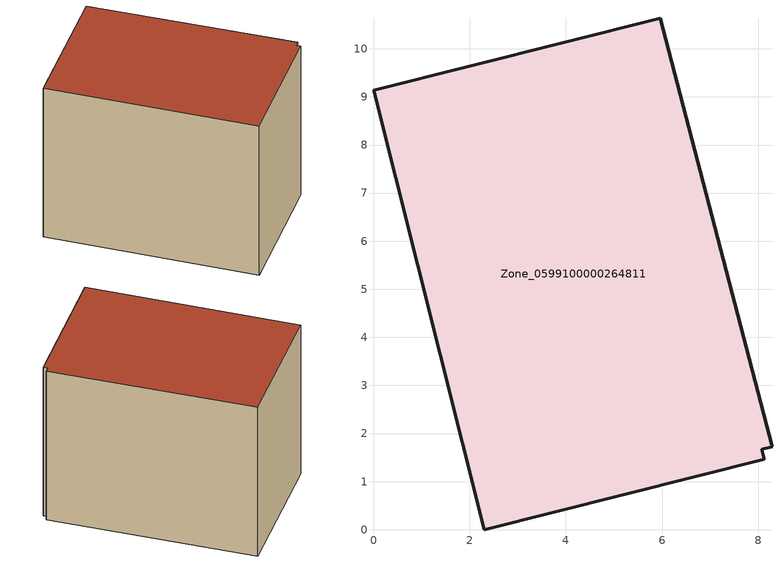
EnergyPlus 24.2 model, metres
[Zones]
Zone_0599100000264811
 floor ground (C_G): 8.29,1.72 8.08,1.67 8.13,1.47 2.3,0 0,9.14 5.96,10.63 z0
 wall outside (C_F): 8.29,1.72 5.96,10.63 0,9.14 2.3,0 8.13,1.47 8.08,1.67 8.29,1.72 z0:7.64
 roof outside (C_R): 8.08,1.67 8.29,1.72 5.96,10.63 0,9.14 2.3,0 8.13,1.47 z7.64
[BUILDING]
Pand.0599100000264811: North Axis=0; Terrain=City; Loads Convergence Tolerance Value=0.04; Temperature Convergence Tolerance Value=0.4; Solar Distribution=FullExterior; Maximum Number of Warmup Days=25; Minimum Number of Warmup Days=1
[Site:Location]
Rotterdam.The.Hague.AP_ZH_NLD Design_Conditions: Latitude=51.96; Longitude=4.45; Time Zone=1; Elevation=-4.5
[SITE:GROUNDTEMPERATURE:BUILDINGSURFACE]
18, 18, 18, 18, 18, 18, 18, 18, 18, 18, 18, 18
[MATERIAL] Thermal Absorptance=0.9; Solar Absorptance=0.7; Visible Absorptance=0.7
Name | Roughness | Thickness | Conductivity | Density | Specific Heat
G.TC.1965-1974 | MediumSmooth | 0.15 | 0.882353 | 540 | 1210
F.TC.1965-1974 | Rough | 0.3 | 0.697674 | 1920 | 840
R.TC.1965-1974 | MediumRough | 0.2 | 0.232558 | 1500 | 1000
[CONSTRUCTION]
C_G: G.TC.1965-1974
C_F: F.TC.1965-1974
C_R: R.TC.1965-1974
[ZONE]
Zone_0599100000264811: Type=1; Multiplier=1; Ceiling Height=Autocalculate; Volume=Autocalculate; Floor Area=autocalculate; Part of Total Floor Area=Yes
[ZONEINFILTRATION:DESIGNFLOWRATE]
Infil_Zone_0599100000264811: Zone or ZoneList or Space or SpaceList=Zone_0599100000264811; Schedule=AlwaysOn; Design Flow Rate Calculation Method=Flow/Area; Flow Rate per Floor Area=0.003; Constant Term Coefficient=1; Temperature Term Coefficient=0; Velocity Term Coefficient=0; Velocity Squared Term Coefficient=0
[HVACTEMPLATE:ZONE:IDEALLOADSAIRSYSTEM]
Zone_0599100000264811: Maximum Heating Supply Air Temperature=50; Minimum Cooling Supply Air Temperature=13; Maximum Heating Supply Air Humidity Ratio=0.0156; Minimum Cooling Supply Air Humidity Ratio=0.0077; Heating Limit=NoLimit; Cooling Limit=NoLimit; Dehumidification Control Type=ConstantSensibleHeatRatio; Cooling Sensible Heat Ratio=0.7; Dehumidification Setpoint=60; Humidification Control Type=None; Humidification Setpoint=30; Outdoor Air Method=None; Outdoor Air Flow Rate per Person=0.00944; Outdoor Air Flow Rate per Zone Floor Area=0; Outdoor Air Flow Rate per Zone=0; Demand Controlled Ventilation Type=None; Outdoor Air Economizer Type=NoEconomizer; Heat Recovery Type=None; Sensible Heat Recovery Effectiveness=0.7; Latent Heat Recovery Effectiveness=0.65
[ZONECONTROL:THERMOSTAT]
ThermostatControl_Zone_0599100000264811: Zone or ZoneList=Zone_0599100000264811; Control Type Schedule=DualSetpointControlType; Control 1=Thermostat_Zone_0599100000264811; Temperature Difference Between Cutout And Setpoint=0
[THERMOSTATSETPOINT:DUALSETPOINT]
Thermostat_Zone_0599100000264811: Heating Setpoint Temperature Schedule=HeatingSetpoint_Zone_0599100000264811; Cooling Setpoint Temperature Schedule=CoolingSetpoint_Zone_0599100000264811
[SCHEDULE:COMPACT]
HeatingSetpoint_Zone_0599100000264811: Through: 12/31, For: AllDays, Until: 24:00, 21
CoolingSetpoint_Zone_0599100000264811: Through: 12/31, For: AllDays, Until: 24:00, 24
DualSetpointControlType: Through: 12/31, For: AllDays, Until: 24:00, 4
AlwaysOn: Through: 12/31, For: AllDays, Until: 24:00, 1
